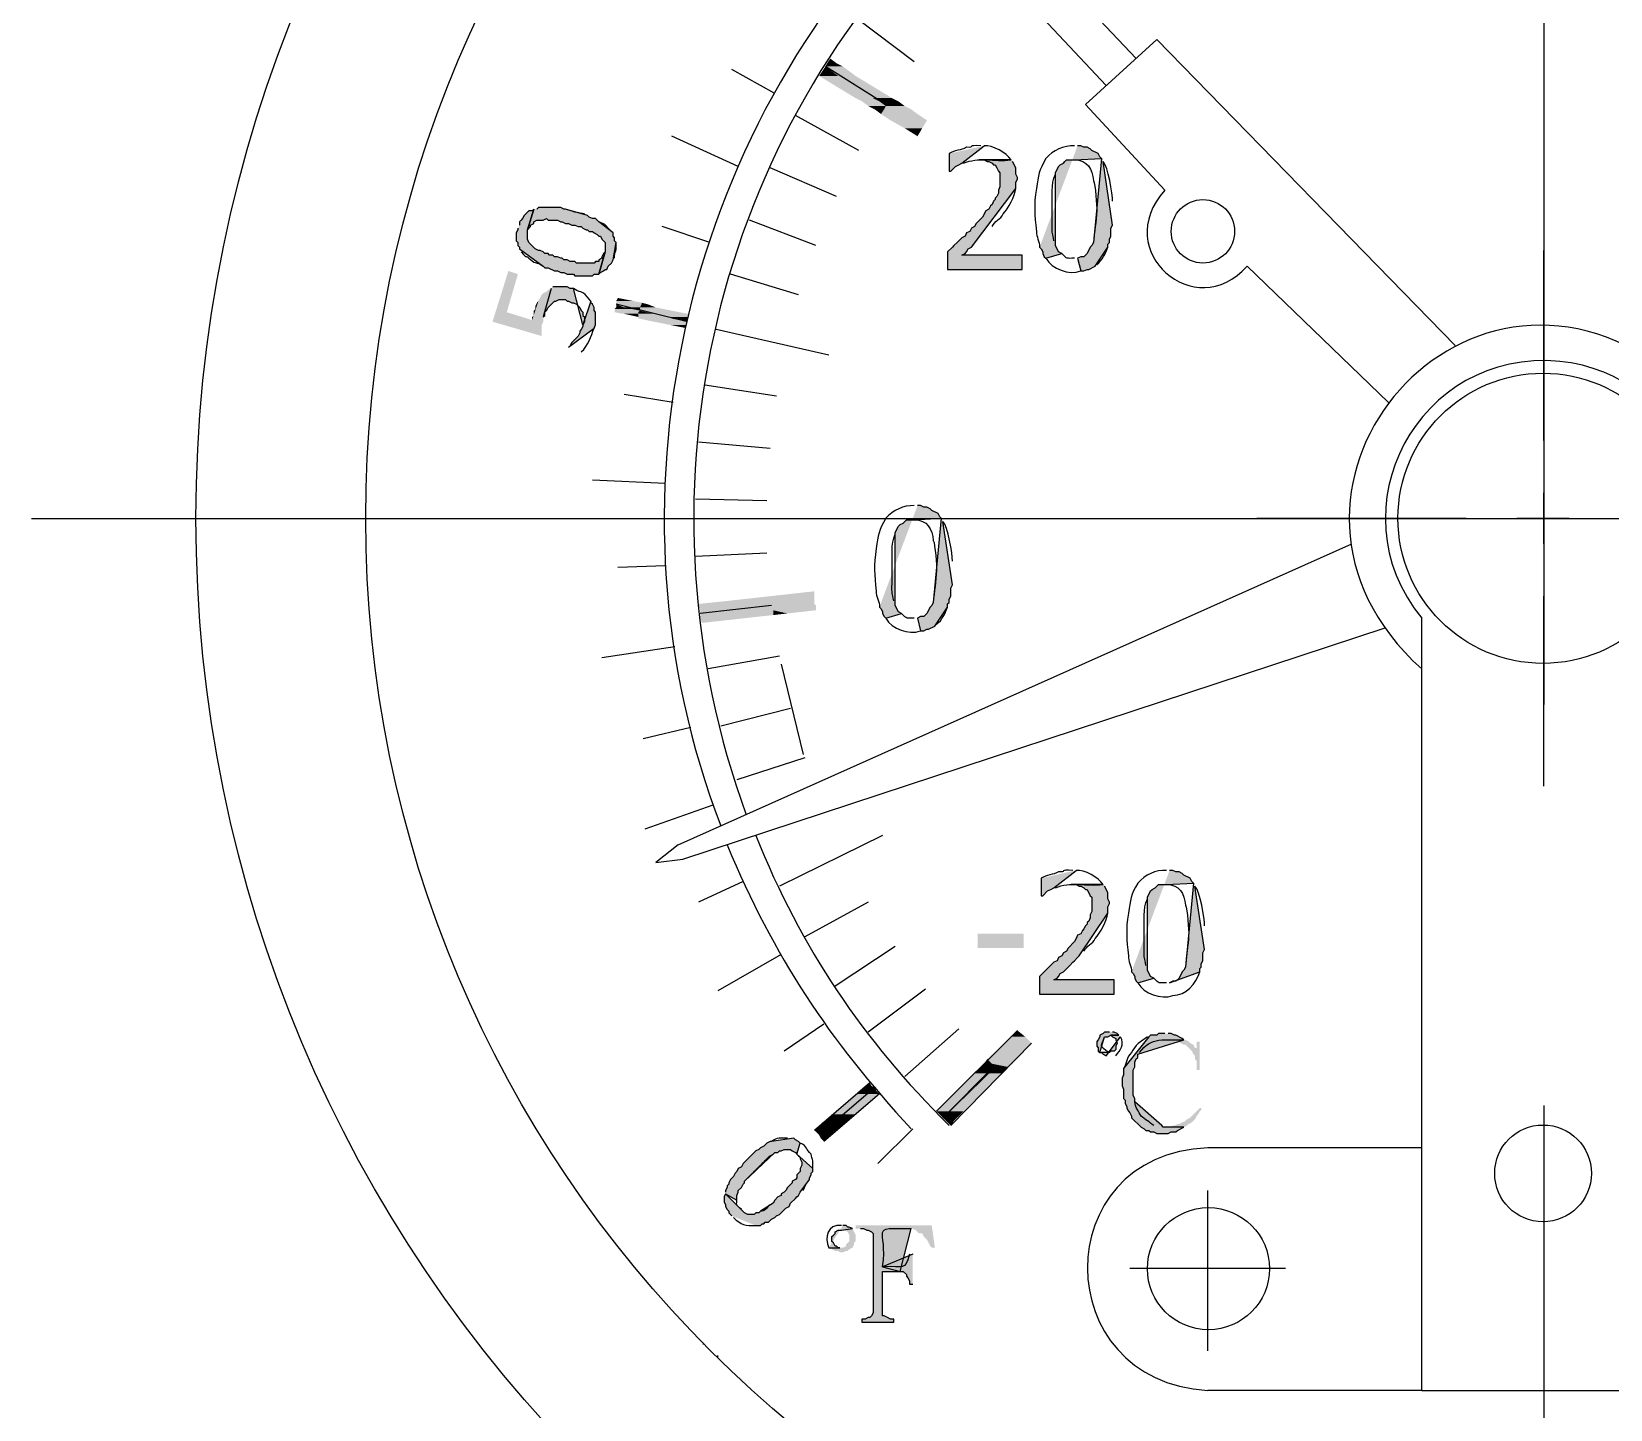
# Model space of a CAD drawing. Header units: millimetres. Extents: x 126854 to 137041, y -144259 to -137812.
# Drawn here: x 129299.4 to 129364.4, y -139044.6 to -138987.9 of the extents above; entities that cross this region are included whole.
import ezdxf

# ---------------------------------------------------------------- set-up
doc = ezdxf.new("R2010")
doc.units = ezdxf.units.MM
doc.header["$LTSCALE"] = 13
doc.linetypes.add('CENTERX2', pattern=[101.6, 63.5, -12.7, 12.7, -12.7])
doc.layers.add('1', color=4, linetype='Continuous')
doc.layers.add('PDF_几何图形', color=7, linetype='Continuous')
doc.layers.add('PDF_实体填充', color=7, linetype='Continuous', true_color=0xffffff)
doc.layers.add('标注、文本', color=3, linetype='Continuous', lineweight=25)

# ---------------------------------------------------------------- blocks, each defined once
blk = doc.blocks.new('A$C1C912F39')
at = {"layer": 'PDF_实体填充', "transparency": 33554559}
for points in [[(31.01, 96.328), (31.01, 95.61), (31.076, 95.61), (31.271, 95.806), (31.402, 95.871), (31.533, 95.937), (32.447, 96.655)], [(34.732, 92.476), (34.797, 92.411), (34.862, 92.281), (34.862, 92.215), (34.927, 92.085), (34.993, 92.019), (35.646, 92.215), (35.515, 92.281), (35.384, 92.542), (35.384, 92.607), (35.384, 95.48), (35.384, 95.545), (35.515, 95.806), (35.58, 95.871), (35.711, 95.937), (35.776, 96.002), (35.841, 96.067), (36.168, 96.067), (37.278, 96.132), (37.212, 96.198), (37.147, 96.328), (36.886, 96.459), (36.821, 96.524), (36.69, 96.589), (36.56, 96.589), (36.429, 96.655), (36.298, 96.655)], [(33.556, 96.067), (32.251, 96.067), (32.447, 96.067), (32.577, 96.002), (32.642, 96.002), (32.773, 95.937), (32.838, 95.871), (32.904, 95.871), (32.969, 95.741), (33.034, 95.61), (33.099, 95.545), (33.099, 94.957), (33.034, 94.827), (33.034, 94.696), (32.969, 94.566), (32.904, 94.5), (32.904, 94.435), (32.838, 94.37), (32.773, 94.239), (32.708, 94.174), (32.642, 94.043), (32.512, 93.978), (32.381, 93.717), (32.12, 93.456), (32.055, 93.325), (31.924, 93.26), (31.859, 93.129), (31.728, 93.064), (31.663, 92.933), (31.533, 92.868), (31.402, 92.738), (31.337, 92.672), (31.206, 92.542), (31.141, 92.476), (30.945, 92.281), (30.945, 91.562), (34.013, 91.562), (34.013, 92.15), (31.533, 92.15), (31.663, 92.215), (31.728, 92.281), (31.794, 92.411), (31.924, 92.476), (33.752, 94.892), (33.752, 95.153), (33.818, 95.284), (33.818, 95.349), (33.752, 95.48), (33.752, 95.741), (33.622, 96.002)], [(37.278, 96.132), (36.951, 92.672), (36.886, 92.542), (36.821, 92.476), (36.69, 92.215), (36.56, 92.085), (36.429, 92.085), (36.298, 92.019), (36.429, 91.497), (36.56, 91.497), (36.69, 91.562), (36.755, 91.562), (37.017, 91.693), (37.539, 92.476), (37.539, 92.607), (37.604, 92.672), (37.604, 92.803), (37.669, 92.933), (37.669, 93.26), (37.735, 93.39), (37.343, 96.002)], [(13.253, 93.26), (13.253, 93.195), (13.188, 93.064), (13.188, 92.738), (13.253, 92.672), (13.253, 92.542), (13.318, 92.476), (13.318, 92.411), (14.297, 91.693), (14.363, 91.628), (14.493, 91.628), (14.754, 91.497), (14.885, 91.497), (15.016, 91.432), (15.146, 91.432), (15.277, 91.367), (15.538, 91.367), (15.603, 91.301), (16.321, 91.301), (16.387, 91.367), (16.582, 91.367), (16.844, 92.281), (16.778, 92.215), (16.713, 92.085), (16.713, 92.019), (16.582, 91.954), (16.582, 91.889), (16.452, 91.889), (16.387, 91.824), (15.668, 91.824), (15.603, 91.889), (15.407, 91.889), (15.277, 91.954), (15.146, 91.954), (15.081, 92.019), (15.016, 92.019), (14.885, 92.085), (14.754, 92.085), (14.689, 92.15), (14.559, 92.15), (14.493, 92.215), (14.363, 92.215), (14.297, 92.281), (14.167, 92.346), (14.102, 92.346), (13.971, 92.411), (13.71, 92.672), (13.645, 92.803), (13.645, 93.195), (13.906, 94.043), (13.84, 93.978), (13.71, 93.978), (13.645, 93.913), (13.579, 93.847), (13.514, 93.782), (13.449, 93.652), (13.383, 93.586), (13.318, 93.521), (13.318, 93.39)], [(13.906, 94.043), (13.645, 93.195), (13.775, 93.325), (13.775, 93.39), (13.906, 93.456), (13.906, 93.521), (14.036, 93.586), (14.297, 93.586), (14.428, 93.652), (14.493, 93.586), (14.885, 93.586), (15.016, 93.521), (15.081, 93.521), (15.211, 93.456), (15.342, 93.456), (15.473, 93.39), (15.603, 93.39), (15.734, 93.325), (15.864, 93.325), (15.93, 93.26), (16.06, 93.195), (16.125, 93.195), (16.191, 93.129), (16.321, 93.129), (16.387, 93.064), (16.517, 92.999), (16.582, 92.933), (16.648, 92.933), (16.713, 92.803), (16.778, 92.738), (16.844, 92.672), (16.844, 92.281), (16.582, 91.367), (16.648, 91.432), (16.778, 91.497), (16.844, 91.562), (16.909, 91.562), (16.974, 91.693), (17.105, 91.824), (17.17, 91.954), (17.3, 92.672), (17.235, 92.738), (17.235, 92.868), (17.17, 92.933), (17.17, 93.064), (16.582, 93.521), (16.517, 93.586), (16.452, 93.652), (16.321, 93.652), (16.191, 93.717), (16.125, 93.782), (15.211, 94.043), (15.146, 94.043), (15.016, 94.109), (14.102, 94.109), (14.036, 94.043)], [(12.861, 91.497), (12.208, 89.408), (14.232, 88.82), (14.232, 89.277), (14.297, 89.408), (14.297, 89.604), (14.624, 90.779), (14.493, 90.714), (14.428, 90.648), (14.297, 90.583), (14.232, 90.518), (14.167, 90.387), (14.102, 90.322), (14.102, 90.257), (13.84, 89.473), (12.796, 89.8), (13.253, 91.367)], [(14.624, 90.779), (14.297, 89.604), (14.363, 89.669), (14.363, 89.8), (14.428, 89.865), (14.493, 89.996), (14.689, 90.191), (14.754, 90.257), (14.82, 90.257), (14.95, 90.322), (15.211, 90.322), (15.277, 90.257), (15.342, 90.257), (15.473, 90.191), (15.538, 90.191), (15.668, 90.126), (15.799, 89.996), (15.864, 89.865), (15.93, 89.8), (15.93, 89.669), (15.995, 89.604), (15.995, 89.408), (15.93, 89.277), (15.538, 90.779), (15.407, 90.779), (15.277, 90.844), (14.689, 90.844)], [(13.906, 89.865), (13.906, 89.669), (13.84, 89.604), (13.84, 89.473), (14.102, 90.257), (14.036, 90.191), (13.971, 90.061), (13.971, 89.93)], [(15.342, 88.363), (16.387, 89.147), (16.452, 89.277), (16.452, 89.8), (16.387, 89.865), (16.387, 89.996), (16.321, 90.126), (16.256, 90.191), (16.256, 90.257), (15.93, 89.277), (15.93, 89.212), (15.864, 89.082), (15.799, 89.016), (15.799, 88.951), (15.734, 88.82), (15.538, 88.625), (15.473, 88.559), (15.407, 88.429)], [(28.138, 77.657), (28.203, 77.591), (28.268, 77.461), (28.268, 77.396), (28.334, 77.265), (28.399, 77.2), (29.052, 77.396), (28.921, 77.461), (28.791, 77.722), (28.791, 77.787), (28.791, 80.66), (28.791, 80.725), (28.921, 80.986), (28.987, 81.052), (29.117, 81.117), (29.248, 81.247), (29.574, 81.247), (30.684, 81.313), (30.619, 81.378), (30.553, 81.509), (30.292, 81.639), (30.227, 81.704), (30.096, 81.77), (29.966, 81.77), (29.835, 81.835), (29.705, 81.835)], [(30.684, 81.313), (30.357, 77.853), (30.292, 77.722), (30.227, 77.657), (30.096, 77.396), (29.966, 77.265), (29.835, 77.265), (29.705, 77.2), (29.835, 76.677), (29.966, 76.677), (30.096, 76.743), (30.162, 76.743), (30.423, 76.873), (30.945, 77.657), (30.945, 77.787), (31.01, 77.853), (31.01, 77.983), (31.076, 78.114), (31.076, 78.44), (31.141, 78.571), (30.749, 81.182)], [(34.797, 66.493), (34.797, 65.775), (34.862, 65.775), (35.058, 65.971), (35.189, 66.036), (35.319, 66.101), (36.233, 66.819)], [(38.518, 62.641), (38.583, 62.576), (38.649, 62.445), (38.649, 62.38), (38.714, 62.249), (38.779, 62.184), (39.432, 62.38), (39.302, 62.445), (39.171, 62.706), (39.171, 62.772), (39.171, 65.644), (39.171, 65.71), (39.302, 65.971), (39.367, 66.036), (39.497, 66.101), (39.563, 66.167), (39.628, 66.232), (39.954, 66.232), (41.064, 66.297), (40.999, 66.362), (40.934, 66.493), (40.673, 66.624), (40.607, 66.689), (40.477, 66.754), (40.346, 66.754), (40.216, 66.819), (40.085, 66.819)], [(37.343, 66.232), (36.037, 66.232), (36.233, 66.232), (36.364, 66.167), (36.429, 66.167), (36.56, 66.101), (36.625, 66.036), (36.69, 66.036), (36.821, 65.775), (36.886, 65.71), (36.886, 65.122), (36.821, 64.991), (36.821, 64.861), (36.755, 64.73), (36.69, 64.665), (36.69, 64.6), (36.625, 64.534), (36.56, 64.404), (36.494, 64.339), (36.429, 64.208), (36.298, 64.143), (36.233, 64.012), (36.168, 63.882), (35.907, 63.62), (35.841, 63.49), (35.711, 63.425), (35.646, 63.294), (35.515, 63.229), (35.45, 63.098), (35.319, 63.033), (34.732, 62.445), (34.732, 61.727), (37.8, 61.727), (37.8, 62.315), (35.319, 62.315), (35.45, 62.38), (35.515, 62.445), (35.58, 62.576), (35.711, 62.641), (35.972, 62.902), (36.103, 63.033), (36.168, 63.098), (36.298, 63.229), (36.364, 63.294), (37.539, 65.057), (37.539, 65.318), (37.604, 65.448), (37.604, 65.514), (37.539, 65.644), (37.539, 65.905), (37.408, 66.167)], [(41.064, 66.297), (40.738, 62.837), (40.673, 62.706), (40.607, 62.641), (40.477, 62.38), (40.346, 62.249), (40.216, 62.249), (40.085, 62.184), (41.325, 62.641), (41.325, 62.772), (41.391, 62.837), (41.391, 62.968), (41.456, 63.098), (41.456, 63.425), (41.521, 63.555), (41.13, 66.167)], [(34.079, 63.62), (34.079, 64.208), (32.185, 64.208), (32.185, 63.62)], [(37.604, 60.16), (37.408, 60.16), (37.343, 60.095), (37.212, 60.03), (37.212, 59.964), (37.147, 59.834), (37.082, 59.769), (37.082, 59.573), (37.147, 59.507), (37.147, 59.377), (37.212, 59.312), (37.408, 59.964), (37.539, 59.964), (37.669, 60.03), (37.996, 60.03), (37.931, 60.095), (37.8, 60.16), (37.735, 60.16)], [(37.996, 60.03), (37.669, 60.03), (37.735, 59.964), (37.865, 59.899), (37.865, 59.834), (37.931, 59.703), (37.865, 59.573), (37.865, 59.442), (37.8, 59.377), (37.669, 59.377), (37.604, 59.312), (37.212, 59.312), (37.278, 59.312), (37.343, 59.246), (37.474, 59.181), (38.061, 59.964)], [(39.889, 60.095), (39.628, 60.095), (39.563, 60.03), (39.302, 60.03), (39.236, 59.964), (38.192, 58.659), (38.192, 58.398), (38.126, 58.267), (38.126, 57.941), (38.192, 57.81), (38.192, 57.418), (38.257, 57.353), (38.257, 57.223), (38.322, 57.092), (38.322, 57.027), (38.388, 56.896), (38.453, 56.831), (38.518, 56.7), (38.518, 56.635), (38.91, 56.243), (39.04, 56.178), (39.106, 56.113), (39.236, 56.113), (39.302, 56.047), (39.432, 56.047), (39.563, 55.982), (40.02, 55.982), (40.15, 56.047), (40.346, 56.047), (40.411, 56.113), (40.673, 56.243), (39.824, 56.243), (39.759, 56.309), (38.649, 57.288), (38.649, 57.418), (38.583, 57.549), (38.583, 58.594), (38.649, 58.724), (38.649, 58.92), (38.714, 59.051), (38.779, 59.116), (38.779, 59.246), (40.673, 59.834), (40.607, 59.899), (40.346, 60.03), (40.281, 60.03), (40.15, 60.095), (40.02, 60.095)], [(40.673, 59.834), (39.954, 59.834), (40.346, 59.834), (40.477, 59.769), (40.542, 59.703), (40.673, 59.638), (40.738, 59.638), (40.934, 59.442), (41.195, 59.507), (41.13, 59.507), (41.064, 59.638), (40.934, 59.703), (40.868, 59.769), (40.738, 59.834)], [(41.325, 59.769), (41.195, 59.769), (41.195, 59.507), (40.934, 59.442), (40.999, 59.377), (41.064, 59.246), (41.13, 59.181), (41.13, 59.051), (41.195, 58.985), (41.195, 58.594), (41.325, 58.594)], [(41.391, 57.027), (41.325, 57.027), (41.13, 56.831), (41.064, 56.766), (40.999, 56.7), (40.934, 56.635), (40.803, 56.57), (40.738, 56.504), (40.477, 56.374), (40.411, 56.374), (40.281, 56.309), (40.216, 56.309), (40.085, 56.243), (39.954, 56.243), (40.673, 56.243), (40.803, 56.309), (40.868, 56.374), (40.999, 56.439), (41.064, 56.504), (41.13, 56.57), (41.195, 56.7), (41.26, 56.766), (41.325, 56.896), (41.391, 56.961)], [(21.805, 53.501), (22.262, 53.24), (22.262, 53.436), (22.327, 53.567), (22.327, 53.632), (22.458, 53.762), (22.523, 53.893), (22.589, 53.958), (22.589, 54.024), (23.829, 55.199), (23.96, 55.199), (24.025, 55.264), (24.09, 55.264), (24.221, 55.329), (24.482, 55.329), (24.547, 55.264), (24.678, 55.199), (24.743, 55.133), (24.874, 55.59), (24.808, 55.656), (24.678, 55.721), (24.612, 55.786), (23.698, 55.656), (23.633, 55.656), (23.503, 55.59), (23.372, 55.46), (23.241, 55.395), (23.176, 55.329), (23.046, 55.264), (22.98, 55.199), (22.523, 54.742), (22.458, 54.611), (22.327, 54.546), (22.262, 54.415), (22.197, 54.35), (22.132, 54.219), (22.001, 54.089), (21.936, 53.958), (21.936, 53.893), (21.87, 53.828), (21.87, 53.762), (21.805, 53.632), (21.805, 53.567)], [(23.046, 52.196), (23.241, 52.196), (23.307, 52.261), (23.372, 52.261), (23.437, 52.326), (23.568, 52.326), (23.698, 52.457), (23.829, 52.522), (23.894, 52.587), (24.025, 52.653), (24.286, 52.914), (24.417, 52.979), (24.482, 53.11), (24.678, 53.305), (24.743, 53.371), (24.808, 53.436), (24.874, 53.567), (25.265, 54.089), (25.265, 54.154), (25.331, 54.285), (25.331, 54.35), (25.396, 54.415), (25.396, 54.546), (24.743, 55.133), (24.808, 55.068), (24.874, 55.003), (24.874, 54.938), (24.939, 54.807), (24.939, 54.676), (24.874, 54.546), (24.874, 54.415), (24.808, 54.35), (24.743, 54.285), (24.743, 54.154), (24.678, 54.089), (24.547, 54.024), (24.547, 53.958), (24.351, 53.762), (24.286, 53.632), (24.221, 53.567), (24.09, 53.501), (24.09, 53.436), (23.96, 53.371), (23.829, 53.24), (23.764, 53.11), (23.241, 52.783), (23.176, 52.718), (23.046, 52.718), (22.98, 52.653), (22.719, 52.653), (22.589, 52.718), (21.805, 53.501), (21.74, 53.371), (21.74, 53.175), (21.805, 53.044), (21.805, 52.979), (21.87, 52.848), (21.936, 52.783), (21.936, 52.718), (22.066, 52.587)], [(26.049, 51.282), (26.506, 51.282), (26.44, 51.282), (26.375, 51.347), (26.31, 51.347), (26.245, 51.477), (26.179, 51.543), (26.179, 51.739), (26.245, 51.804), (26.31, 51.869), (26.31, 51.934), (26.44, 52), (26.571, 52), (27.028, 52.065), (26.897, 52.13), (26.832, 52.13), (26.767, 52.196), (26.636, 52.196)], [(27.028, 52.065), (26.571, 52), (26.702, 52), (26.832, 51.934), (26.897, 51.804), (26.897, 51.543), (26.767, 51.412), (26.767, 51.347), (26.636, 51.282), (26.114, 51.282), (26.179, 51.216), (26.31, 51.151), (26.44, 51.151), (26.506, 51.086), (26.636, 51.086), (26.767, 51.151), (26.832, 51.151), (26.897, 51.216), (27.028, 51.282), (27.093, 51.412), (27.093, 51.477), (27.159, 51.543), (27.159, 51.804), (27.093, 51.934)], [(30.292, 52.196), (27.159, 52.196), (27.159, 52.065), (27.354, 52.065)], [(30.292, 52.196), (27.354, 52.065), (29.509, 52.065), (29.639, 52), (29.705, 51.934), (29.77, 51.869), (29.9, 51.869), (29.966, 51.739), (30.096, 51.608), (30.227, 51.347), (30.292, 51.282), (30.423, 51.282)], [(27.354, 52.065), (27.485, 52.065), (27.616, 52), (27.681, 52), (27.811, 51.934), (27.877, 51.869), (27.877, 48.605), (27.811, 48.474), (27.746, 48.409), (27.681, 48.409), (27.55, 48.344), (27.42, 48.344), (27.42, 48.213), (28.725, 48.213), (28.725, 48.344), (28.595, 48.344), (28.464, 48.409), (28.334, 48.474), (28.268, 48.474), (28.268, 50.302), (28.987, 50.302), (29.444, 52.065)], [(29.509, 51.02), (28.268, 50.498), (28.987, 50.302), (29.117, 50.302), (29.248, 50.172), (29.248, 50.106), (29.313, 50.041), (29.378, 49.911), (29.378, 49.78), (29.509, 49.78)]]:
    blk.add_hatch(color=7, dxfattribs=at).paths.add_polyline_path(points, flags=16)
at = {"layer": 'PDF_几何图形'}
for p, q in [((24.09, 75.306), (25.004, 71.585)), ((41.652, 47.038), (41.652, 53.632))]:
    blk.add_line(p, q, dxfattribs=at)
for points in [[(38.714, 100.245), (30.488, 108.928)], [(37.474, 99.135), (29.248, 107.884)], [(29.574, 100.115), (27.224, 101.877)], [(36.625, 98.352), (39.563, 101.029)], [(39.563, 101.029), (51.836, 88.429)], [(23.829, 98.809), (22.066, 99.788)], [(28.399, 98.352), (25.918, 99.919)], [(36.625, 98.352), (39.889, 94.827)], [(27.289, 96.459), (24.678, 97.895)], [(22.327, 95.806), (19.585, 97.046)], [(31.01, 96.328), (31.01, 95.61), (31.076, 95.61), (31.271, 95.806), (31.402, 95.871), (31.533, 95.937), (32.447, 96.655)], [(34.732, 92.476), (34.797, 92.411), (34.862, 92.281), (34.862, 92.215), (34.927, 92.085), (34.993, 92.019), (35.646, 92.215), (35.515, 92.281), (35.384, 92.542), (35.384, 92.607), (35.384, 95.48), (35.384, 95.545), (35.515, 95.806), (35.58, 95.871), (35.711, 95.937), (35.776, 96.002), (35.841, 96.067), (36.168, 96.067), (37.278, 96.132), (37.212, 96.198), (37.147, 96.328), (36.886, 96.459), (36.821, 96.524), (36.69, 96.589), (36.56, 96.589), (36.429, 96.655), (36.298, 96.655)], [(26.375, 94.566), (23.633, 95.741)], [(33.556, 96.067), (32.251, 96.067), (32.447, 96.067), (32.577, 96.002), (32.642, 96.002), (32.773, 95.937), (32.838, 95.871), (32.904, 95.871), (32.969, 95.741), (33.034, 95.61), (33.099, 95.545), (33.099, 94.957), (33.034, 94.827), (33.034, 94.696), (32.969, 94.566), (32.904, 94.5), (32.904, 94.435), (32.838, 94.37), (32.773, 94.239), (32.708, 94.174), (32.642, 94.043), (32.512, 93.978), (32.381, 93.717), (32.12, 93.456), (32.055, 93.325), (31.924, 93.26), (31.859, 93.129), (31.728, 93.064), (31.663, 92.933), (31.533, 92.868), (31.402, 92.738), (31.337, 92.672), (31.206, 92.542), (31.141, 92.476), (30.945, 92.281), (30.945, 91.562), (34.013, 91.562), (34.013, 92.15), (31.533, 92.15), (31.663, 92.215), (31.728, 92.281), (31.794, 92.411), (31.924, 92.476), (33.752, 94.892), (33.752, 95.153), (33.818, 95.284), (33.818, 95.349), (33.752, 95.48), (33.752, 95.741), (33.622, 96.002)], [(37.278, 96.132), (36.951, 92.672), (36.886, 92.542), (36.821, 92.476), (36.69, 92.215), (36.56, 92.085), (36.429, 92.085), (36.298, 92.019), (36.429, 91.497), (36.56, 91.497), (36.69, 91.562), (36.755, 91.562), (37.017, 91.693), (37.539, 92.476), (37.539, 92.607), (37.604, 92.672), (37.604, 92.803), (37.669, 92.933), (37.669, 93.26), (37.735, 93.39), (37.343, 96.002)], [(13.253, 93.26), (13.253, 93.195), (13.188, 93.064), (13.188, 92.738), (13.253, 92.672), (13.253, 92.542), (13.318, 92.476), (13.318, 92.411), (14.297, 91.693), (14.363, 91.628), (14.493, 91.628), (14.754, 91.497), (14.885, 91.497), (15.016, 91.432), (15.146, 91.432), (15.277, 91.367), (15.538, 91.367), (15.603, 91.301), (16.321, 91.301), (16.387, 91.367), (16.582, 91.367), (16.844, 92.281), (16.778, 92.215), (16.713, 92.085), (16.713, 92.019), (16.582, 91.954), (16.582, 91.889), (16.452, 91.889), (16.387, 91.824), (15.668, 91.824), (15.603, 91.889), (15.407, 91.889), (15.277, 91.954), (15.146, 91.954), (15.081, 92.019), (15.016, 92.019), (14.885, 92.085), (14.754, 92.085), (14.689, 92.15), (14.559, 92.15), (14.493, 92.215), (14.363, 92.215), (14.297, 92.281), (14.167, 92.346), (14.102, 92.346), (13.971, 92.411), (13.71, 92.672), (13.645, 92.803), (13.645, 93.195), (13.906, 94.043), (13.84, 93.978), (13.71, 93.978), (13.645, 93.913), (13.579, 93.847), (13.514, 93.782), (13.449, 93.652), (13.383, 93.586), (13.318, 93.521), (13.318, 93.39)], [(13.906, 94.043), (13.645, 93.195), (13.775, 93.325), (13.775, 93.39), (13.906, 93.456), (13.906, 93.521), (14.036, 93.586), (14.297, 93.586), (14.428, 93.652), (14.493, 93.586), (14.885, 93.586), (15.016, 93.521), (15.081, 93.521), (15.211, 93.456), (15.342, 93.456), (15.473, 93.39), (15.603, 93.39), (15.734, 93.325), (15.864, 93.325), (15.93, 93.26), (16.06, 93.195), (16.125, 93.195), (16.191, 93.129), (16.321, 93.129), (16.387, 93.064), (16.517, 92.999), (16.582, 92.933), (16.648, 92.933), (16.713, 92.803), (16.778, 92.738), (16.844, 92.672), (16.844, 92.281), (16.582, 91.367), (16.648, 91.432), (16.778, 91.497), (16.844, 91.562), (16.909, 91.562), (16.974, 91.693), (17.105, 91.824), (17.17, 91.954), (17.3, 92.672), (17.235, 92.738), (17.235, 92.868), (17.17, 92.933), (17.17, 93.064), (16.582, 93.521), (16.517, 93.586), (16.452, 93.652), (16.321, 93.652), (16.191, 93.717), (16.125, 93.782), (15.211, 94.043), (15.146, 94.043), (15.016, 94.109), (14.102, 94.109), (14.036, 94.043)], [(21.152, 92.672), (19.194, 93.325)], [(25.526, 92.542), (22.784, 93.586)], [(55.492, 84.512), (55.492, 92.346)], [(43.284, 91.693), (49.094, 86.078)], [(24.808, 90.518), (22.001, 91.367)], [(14.624, 90.779), (14.297, 89.604), (14.363, 89.669), (14.363, 89.8), (14.428, 89.865), (14.493, 89.996), (14.689, 90.191), (14.754, 90.257), (14.82, 90.257), (14.95, 90.322), (15.211, 90.322), (15.277, 90.257), (15.342, 90.257), (15.473, 90.191), (15.538, 90.191), (15.668, 90.126), (15.799, 89.996), (15.864, 89.865), (15.93, 89.8), (15.93, 89.669), (15.995, 89.604), (15.995, 89.408), (15.93, 89.277), (15.538, 90.779), (15.407, 90.779), (15.277, 90.844), (14.689, 90.844)], [(15.342, 88.363), (16.387, 89.147), (16.452, 89.277), (16.452, 89.8), (16.387, 89.865), (16.387, 89.996), (16.321, 90.126), (16.256, 90.191), (16.256, 90.257), (15.93, 89.277), (15.93, 89.212), (15.864, 89.082), (15.799, 89.016), (15.799, 88.951), (15.734, 88.82), (15.538, 88.625), (15.473, 88.559), (15.407, 88.429)], [(20.238, 89.408), (17.3, 90.126)], [(26.049, 88.037), (21.413, 89.082)], [(23.894, 86.34), (20.956, 86.797)], [(19.651, 86.078), (17.627, 86.405)], [(23.633, 84.185), (20.695, 84.446)], [(19.324, 82.749), (16.321, 82.88)], [(23.503, 82.031), (20.565, 82.096)], [(55.492, 80.268), (55.492, 82.357)], [(28.138, 77.657), (28.203, 77.591), (28.268, 77.461), (28.268, 77.396), (28.334, 77.265), (28.399, 77.2), (29.052, 77.396), (28.921, 77.461), (28.791, 77.722), (28.791, 77.787), (28.791, 80.66), (28.791, 80.725), (28.921, 80.986), (28.987, 81.052), (29.117, 81.117), (29.248, 81.247), (29.574, 81.247), (30.684, 81.313), (30.619, 81.378), (30.553, 81.509), (30.292, 81.639), (30.227, 81.704), (30.096, 81.77), (29.966, 81.77), (29.835, 81.835), (29.705, 81.835)], [(30.684, 81.313), (30.357, 77.853), (30.292, 77.722), (30.227, 77.657), (30.096, 77.396), (29.966, 77.265), (29.835, 77.265), (29.705, 77.2), (29.835, 76.677), (29.966, 76.677), (30.096, 76.743), (30.162, 76.743), (30.423, 76.873), (30.945, 77.657), (30.945, 77.787), (31.01, 77.853), (31.01, 77.983), (31.076, 78.114), (31.076, 78.44), (31.141, 78.571), (30.749, 81.182)], [(43.676, 81.313), (52.293, 81.313)], [(54.382, 81.313), (56.537, 81.313)], [(19.847, 67.864), (47.593, 80.268)], [(19.324, 79.354), (17.366, 79.289)], [(23.503, 79.876), (20.565, 79.746)], [(55.492, 70.28), (55.492, 78.114)], [(23.698, 77.722), (20.761, 77.396)], [(20.042, 67.276), (48.964, 76.808)], [(50.465, 45.406), (50.465, 77.2)], [(19.716, 76.025), (16.713, 75.568)], [(24.025, 75.633), (21.087, 75.111)], [(24.482, 73.478), (21.609, 72.76)], [(20.369, 72.695), (18.41, 72.238)], [(25.069, 71.455), (22.262, 70.541)], [(21.283, 69.496), (18.476, 68.517)], [(28.268, 68.256), (24.025, 66.167)], [(19.847, 67.864), (18.933, 67.146), (20.042, 67.276)], [(22.523, 66.362), (20.695, 65.514)], [(34.797, 66.493), (34.797, 65.775), (34.862, 65.775), (35.058, 65.971), (35.189, 66.036), (35.319, 66.101), (36.233, 66.819)], [(38.518, 62.641), (38.583, 62.576), (38.649, 62.445), (38.649, 62.38), (38.714, 62.249), (38.779, 62.184), (39.432, 62.38), (39.302, 62.445), (39.171, 62.706), (39.171, 62.772), (39.171, 65.644), (39.171, 65.71), (39.302, 65.971), (39.367, 66.036), (39.497, 66.101), (39.563, 66.167), (39.628, 66.232), (39.954, 66.232), (41.064, 66.297), (40.999, 66.362), (40.934, 66.493), (40.673, 66.624), (40.607, 66.689), (40.477, 66.754), (40.346, 66.754), (40.216, 66.819), (40.085, 66.819)], [(37.343, 66.232), (36.037, 66.232), (36.233, 66.232), (36.364, 66.167), (36.429, 66.167), (36.56, 66.101), (36.625, 66.036), (36.69, 66.036), (36.821, 65.775), (36.886, 65.71), (36.886, 65.122), (36.821, 64.991), (36.821, 64.861), (36.755, 64.73), (36.69, 64.665), (36.69, 64.6), (36.625, 64.534), (36.56, 64.404), (36.494, 64.339), (36.429, 64.208), (36.298, 64.143), (36.233, 64.012), (36.168, 63.882), (35.907, 63.62), (35.841, 63.49), (35.711, 63.425), (35.646, 63.294), (35.515, 63.229), (35.45, 63.098), (35.319, 63.033), (34.732, 62.445), (34.732, 61.727), (37.8, 61.727), (37.8, 62.315), (35.319, 62.315), (35.45, 62.38), (35.515, 62.445), (35.58, 62.576), (35.711, 62.641), (35.972, 62.902), (36.103, 63.033), (36.168, 63.098), (36.298, 63.229), (36.364, 63.294), (37.539, 65.057), (37.539, 65.318), (37.604, 65.448), (37.604, 65.514), (37.539, 65.644), (37.539, 65.905), (37.408, 66.167)], [(41.064, 66.297), (40.738, 62.837), (40.673, 62.706), (40.607, 62.641), (40.477, 62.38), (40.346, 62.249), (40.216, 62.249), (40.085, 62.184), (41.325, 62.641), (41.325, 62.772), (41.391, 62.837), (41.391, 62.968), (41.456, 63.098), (41.456, 63.425), (41.521, 63.555), (41.13, 66.167)], [(27.681, 65.514), (25.069, 64.077)], [(24.09, 63.359), (21.479, 61.858)], [(28.791, 63.686), (26.31, 62.054)], [(30.031, 61.923), (27.681, 60.16)], [(25.853, 60.487), (24.221, 59.377)], [(31.402, 60.291), (29.182, 58.332)], [(33.818, 60.226), (30.488, 56.896)], [(37.604, 60.16), (37.408, 60.16), (37.343, 60.095), (37.212, 60.03), (37.212, 59.964), (37.147, 59.834), (37.082, 59.769), (37.082, 59.573), (37.147, 59.507), (37.147, 59.377), (37.212, 59.312), (37.408, 59.964), (37.539, 59.964), (37.669, 60.03), (37.996, 60.03), (37.931, 60.095), (37.8, 60.16), (37.735, 60.16)], [(37.996, 60.03), (37.669, 60.03), (37.735, 59.964), (37.865, 59.899), (37.865, 59.834), (37.931, 59.703), (37.865, 59.573), (37.865, 59.442), (37.8, 59.377), (37.669, 59.377), (37.604, 59.312), (37.212, 59.312), (37.278, 59.312), (37.343, 59.246), (37.474, 59.181), (38.061, 59.964)], [(39.889, 60.095), (39.628, 60.095), (39.563, 60.03), (39.302, 60.03), (39.236, 59.964), (38.192, 58.659), (38.192, 58.398), (38.126, 58.267), (38.126, 57.941), (38.192, 57.81), (38.192, 57.418), (38.257, 57.353), (38.257, 57.223), (38.322, 57.092), (38.322, 57.027), (38.388, 56.896), (38.453, 56.831), (38.518, 56.7), (38.518, 56.635), (38.91, 56.243), (39.04, 56.178), (39.106, 56.113), (39.236, 56.113), (39.302, 56.047), (39.432, 56.047), (39.563, 55.982), (40.02, 55.982), (40.15, 56.047), (40.346, 56.047), (40.411, 56.113), (40.673, 56.243), (39.824, 56.243), (39.759, 56.309), (38.649, 57.288), (38.649, 57.418), (38.583, 57.549), (38.583, 58.594), (38.649, 58.724), (38.649, 58.92), (38.714, 59.051), (38.779, 59.116), (38.779, 59.246), (40.673, 59.834), (40.607, 59.899), (40.346, 60.03), (40.281, 60.03), (40.15, 60.095), (40.02, 60.095)], [(34.405, 59.703), (31.076, 56.309)], [(32.838, 58.724), (30.749, 56.635)], [(32.904, 58.724), (30.749, 56.635)], [(27.746, 58.071), (25.461, 56.113)], [(27.942, 57.875), (25.657, 55.917)], [(28.138, 57.614), (25.853, 55.656)], [(29.509, 56.178), (28.073, 54.742)], [(21.805, 53.501), (22.262, 53.24), (22.262, 53.436), (22.327, 53.567), (22.327, 53.632), (22.458, 53.762), (22.523, 53.893), (22.589, 53.958), (22.589, 54.024), (23.829, 55.199), (23.96, 55.199), (24.025, 55.264), (24.09, 55.264), (24.221, 55.329), (24.482, 55.329), (24.547, 55.264), (24.678, 55.199), (24.743, 55.133), (24.874, 55.59), (24.808, 55.656), (24.678, 55.721), (24.612, 55.786), (23.698, 55.656), (23.633, 55.656), (23.503, 55.59), (23.372, 55.46), (23.241, 55.395), (23.176, 55.329), (23.046, 55.264), (22.98, 55.199), (22.523, 54.742), (22.458, 54.611), (22.327, 54.546), (22.262, 54.415), (22.197, 54.35), (22.132, 54.219), (22.001, 54.089), (21.936, 53.958), (21.936, 53.893), (21.87, 53.828), (21.87, 53.762), (21.805, 53.632), (21.805, 53.567)], [(50.465, 55.395), (41.652, 55.395)], [(50.465, 45.406), (69.267, 45.406), (70.377, 45.537), (71.422, 45.928), (72.336, 46.516), (73.119, 47.299), (73.772, 48.278), (69.267, 55.395)], [(23.046, 52.196), (23.241, 52.196), (23.307, 52.261), (23.372, 52.261), (23.437, 52.326), (23.568, 52.326), (23.698, 52.457), (23.829, 52.522), (23.894, 52.587), (24.025, 52.653), (24.286, 52.914), (24.417, 52.979), (24.482, 53.11), (24.678, 53.305), (24.743, 53.371), (24.808, 53.436), (24.874, 53.567), (25.265, 54.089), (25.265, 54.154), (25.331, 54.285), (25.331, 54.35), (25.396, 54.415), (25.396, 54.546), (24.743, 55.133), (24.808, 55.068), (24.874, 55.003), (24.874, 54.938), (24.939, 54.807), (24.939, 54.676), (24.874, 54.546), (24.874, 54.415), (24.808, 54.35), (24.743, 54.285), (24.743, 54.154), (24.678, 54.089), (24.547, 54.024), (24.547, 53.958), (24.351, 53.762), (24.286, 53.632), (24.221, 53.567), (24.09, 53.501), (24.09, 53.436), (23.96, 53.371), (23.829, 53.24), (23.764, 53.11), (23.241, 52.783), (23.176, 52.718), (23.046, 52.718), (22.98, 52.653), (22.719, 52.653), (22.589, 52.718), (21.805, 53.501), (21.74, 53.371), (21.74, 53.175), (21.805, 53.044), (21.805, 52.979), (21.87, 52.848), (21.936, 52.783), (21.936, 52.718), (22.066, 52.587)], [(26.049, 51.282), (26.506, 51.282), (26.44, 51.282), (26.375, 51.347), (26.31, 51.347), (26.245, 51.477), (26.179, 51.543), (26.179, 51.739), (26.245, 51.804), (26.31, 51.869), (26.31, 51.934), (26.44, 52), (26.571, 52), (27.028, 52.065), (26.897, 52.13), (26.832, 52.13), (26.767, 52.196), (26.636, 52.196)], [(27.354, 52.065), (27.485, 52.065), (27.616, 52), (27.681, 52), (27.811, 51.934), (27.877, 51.869), (27.877, 48.605), (27.811, 48.474), (27.746, 48.409), (27.681, 48.409), (27.55, 48.344), (27.42, 48.344), (27.42, 48.213), (28.725, 48.213), (28.725, 48.344), (28.595, 48.344), (28.464, 48.409), (28.334, 48.474), (28.268, 48.474), (28.268, 50.302), (28.987, 50.302), (29.444, 52.065)], [(29.509, 51.02), (28.268, 50.498), (28.987, 50.302), (29.117, 50.302), (29.248, 50.172), (29.248, 50.106), (29.313, 50.041), (29.378, 49.911), (29.378, 49.78), (29.509, 49.78)], [(38.453, 50.433), (44.851, 50.433)], [(20.891, 47.299), (20.891, 47.364)], [(21.479, 46.777), (21.479, 46.842)], [(50.465, 45.406), (41.652, 45.406)]]:
    blk.add_lwpolyline(points, dxfattribs=at)
for centre, radius in [((55.46, 81.313), 55.46), ((55.46, 81.313), 48.474), ((55.46, 81.313), 48.474), ((41.456, 93.129), 1.306), ((55.46, 81.313), 5.974), ((55.46, 54.342), 1.991), ((41.684, 50.417), 2.513)]:
    blk.add_circle(centre, radius, dxfattribs=at)
for points in [[(30.031, 107.035), (19.948, 97.118), (16.523, 81.87), (21.609, 68.647)], [(30.88, 106.186), (21.053, 96.516), (17.938, 82.007), (22.654, 69.104)], [(31.728, 96.589), (31.499, 96.458), (31.233, 96.485), (31.01, 96.328)], [(32.316, 96.655), (31.743, 96.687), (32.064, 96.571), (31.728, 96.589)], [(33.556, 96.067), (33.377, 96.366), (32.802, 96.681), (32.447, 96.655)], [(36.168, 96.655), (35.723, 96.676), (35.291, 96.464), (34.993, 96.132)], [(31.598, 95.937), (32.2, 96.197), (32.871, 95.992), (33.556, 96.067)], [(34.993, 96.132), (34.694, 95.626), (34.688, 95.459), (34.601, 94.892)], [(36.168, 96.067), (36.704, 96.086), (36.909, 95.68), (36.951, 95.218)], [(37.735, 94.37), (37.746, 94.658), (37.553, 95.815), (37.343, 96.002)], [(35.254, 94.109), (35.269, 94.569), (35.187, 95.056), (35.384, 95.48)], [(36.951, 95.218), (37.026, 95.077), (37.098, 94.15), (37.082, 93.978)], [(33.23, 93.847), (33.434, 94.07), (33.732, 94.588), (33.752, 94.892)], [(34.601, 94.892), (34.482, 94.177), (34.53, 93.831), (34.601, 93.129)], [(39.889, 94.827), (37.632, 92.303), (41.139, 89.299), (43.284, 91.693)], [(15.995, 93.847), (15.785, 93.87), (15.409, 93.967), (15.211, 94.043)], [(32.773, 93.325), (32.866, 93.55), (33.138, 93.622), (33.23, 93.847)], [(35.254, 93.456), (35.254, 93.673), (35.254, 93.891), (35.254, 94.109)], [(37.082, 93.978), (37.069, 93.537), (36.976, 93.11), (36.951, 92.672)], [(60.454, 87.449), (52.039, 93.731), (42.515, 82.296), (50.465, 75.111)], [(17.039, 93.195), (16.756, 93.461), (16.917, 93.388), (16.582, 93.521)], [(34.601, 93.129), (34.589, 92.902), (34.742, 92.704), (34.732, 92.476)], [(35.319, 92.738), (35.276, 93.091), (35.23, 92.955), (35.254, 93.456)], [(17.235, 92.019), (17.209, 92.412), (17.332, 92.115), (17.3, 92.672)], [(37.082, 91.758), (37.321, 91.965), (37.437, 92.194), (37.539, 92.476)], [(13.383, 92.281), (13.686, 91.939), (13.554, 92.19), (13.71, 92.019)], [(13.71, 92.019), (14.096, 91.695), (13.929, 91.945), (14.297, 91.693)], [(16.191, 91.824), (16.017, 91.824), (15.842, 91.824), (15.668, 91.824)], [(34.993, 92.019), (35.25, 91.578), (35.932, 91.318), (36.429, 91.497)], [(36.168, 92.019), (35.827, 92.027), (35.891, 91.963), (35.646, 92.215)], [(15.146, 90.844), (14.994, 90.844), (14.841, 90.844), (14.689, 90.844)], [(16.256, 90.257), (15.815, 90.804), (15.972, 90.498), (15.538, 90.779)], [(15.864, 88.168), (16.154, 88.428), (16.256, 88.802), (16.387, 89.147)], [(56.145, 87.776), (50.326, 88.309), (46.794, 81.708), (50.465, 77.2)], [(60.454, 77.134), (63.8, 81.086), (61.332, 87.25), (56.145, 87.776)], [(28.399, 81.313), (28.1, 80.807), (28.095, 80.639), (28.007, 80.072)], [(29.574, 81.835), (29.129, 81.857), (28.697, 81.645), (28.399, 81.313)], [(29.574, 81.247), (30.11, 81.266), (30.315, 80.86), (30.357, 80.399)], [(28.66, 79.289), (28.675, 79.749), (28.594, 80.237), (28.791, 80.66)], [(31.141, 79.55), (31.152, 79.838), (30.959, 80.995), (30.749, 81.182)], [(28.007, 80.072), (27.89, 79.357), (27.937, 79.011), (28.007, 78.31)], [(30.357, 80.399), (30.433, 80.257), (30.504, 79.33), (30.488, 79.158)], [(28.66, 78.636), (28.66, 78.854), (28.66, 79.071), (28.66, 79.289)], [(30.488, 79.158), (30.475, 78.718), (30.383, 78.29), (30.357, 77.853)], [(28.007, 78.31), (27.995, 78.082), (28.149, 77.884), (28.138, 77.657)], [(28.725, 77.918), (28.682, 78.271), (28.636, 78.135), (28.66, 78.636)], [(29.574, 77.2), (29.234, 77.207), (29.298, 77.143), (29.052, 77.396)], [(30.488, 76.939), (30.727, 77.145), (30.843, 77.374), (30.945, 77.657)], [(28.399, 77.2), (28.656, 76.758), (29.338, 76.498), (29.835, 76.677)], [(23.046, 68.256), (24.932, 63.567), (27.431, 59.871), (31.01, 56.309)], [(21.87, 67.864), (23.804, 63.231), (26.04, 59.86), (29.444, 56.178)], [(35.515, 66.754), (35.285, 66.622), (35.02, 66.65), (34.797, 66.493)], [(35.384, 66.101), (35.986, 66.361), (36.656, 66.157), (37.343, 66.232)], [(36.103, 66.819), (35.529, 66.852), (35.85, 66.736), (35.515, 66.754)], [(37.343, 66.232), (37.163, 66.531), (36.589, 66.846), (36.233, 66.819)], [(39.954, 66.819), (39.509, 66.841), (39.077, 66.629), (38.779, 66.297)], [(38.779, 66.297), (38.48, 65.791), (38.475, 65.624), (38.388, 65.057)], [(39.954, 66.232), (40.491, 66.25), (40.695, 65.844), (40.738, 65.383)], [(41.521, 64.534), (41.532, 64.823), (41.34, 65.979), (41.13, 66.167)], [(37.017, 64.012), (37.22, 64.235), (37.518, 64.753), (37.539, 65.057)], [(38.388, 65.057), (38.27, 64.342), (38.317, 63.996), (38.388, 63.294)], [(39.04, 64.273), (39.056, 64.734), (38.974, 65.221), (39.171, 65.644)], [(40.738, 65.383), (40.813, 65.242), (40.884, 64.315), (40.868, 64.143)], [(36.56, 63.49), (36.652, 63.715), (36.924, 63.787), (37.017, 64.012)], [(39.04, 63.62), (39.04, 63.838), (39.04, 64.056), (39.04, 64.273)], [(40.868, 64.143), (40.855, 63.702), (40.763, 63.274), (40.738, 62.837)], [(38.388, 63.294), (38.376, 63.067), (38.529, 62.869), (38.518, 62.641)], [(39.106, 62.902), (39.062, 63.256), (39.016, 63.12), (39.04, 63.62)], [(40.216, 61.662), (40.762, 61.677), (41.178, 62.147), (41.325, 62.641)], [(38.779, 62.184), (39.036, 61.742), (39.718, 61.482), (40.216, 61.662)], [(39.954, 62.184), (39.613, 62.192), (39.678, 62.128), (39.432, 62.38)], [(37.604, 59.312), (37.144, 59.584), (37.277, 59.608), (37.408, 59.964)], [(37.865, 59.181), (38.06, 59.434), (38.248, 59.637), (38.061, 59.964)], [(39.171, 59.964), (38.907, 59.796), (38.65, 59.603), (38.518, 59.312)], [(38.845, 59.312), (39.318, 59.969), (39.899, 59.837), (40.673, 59.834)], [(38.518, 59.312), (38.296, 59.131), (38.332, 58.857), (38.192, 58.659)], [(38.91, 56.7), (38.8, 56.888), (38.668, 57.067), (38.649, 57.288)], [(39.432, 56.309), (39.263, 56.446), (39.078, 56.563), (38.91, 56.7)], [(24.351, 55.786), (24.084, 55.776), (23.924, 55.837), (23.698, 55.656)], [(25.331, 55.133), (25.101, 55.315), (25.191, 55.459), (24.874, 55.59)], [(41.652, 55.395), (35.021, 55.105), (35.081, 45.787), (41.652, 45.406)], [(23.046, 54.481), (23.176, 54.611), (23.307, 54.742), (23.437, 54.872)], [(23.437, 54.872), (23.66, 55.132), (23.669, 55.04), (23.829, 55.199)], [(25.396, 54.546), (25.424, 55.003), (25.352, 54.864), (25.331, 55.133)], [(22.654, 54.089), (22.784, 54.219), (22.915, 54.35), (23.046, 54.481)], [(25.004, 53.632), (25.075, 53.796), (25.129, 53.958), (25.265, 54.089)], [(22.458, 52.848), (22.22, 53.113), (22.263, 52.926), (22.262, 53.24)], [(23.633, 53.044), (23.519, 52.947), (23.408, 52.755), (23.241, 52.783)], [(22.132, 52.522), (22.43, 52.225), (22.635, 52.168), (23.046, 52.196)], [(26.571, 52.196), (26.007, 52.266), (25.86, 51.703), (26.049, 51.282)], [(28.268, 50.498), (28.506, 52.104), (27.642, 52.117), (29.444, 52.065)], [(29.378, 51.02), (29.155, 50.273), (29.205, 50.555), (28.268, 50.498)]]:
    blk.add_open_spline(points, degree=3, dxfattribs=at)
at = {"layer": 'PDF_实体填充', "transparency": 33554559}
for points in [[(26.114, 100.245), (25.983, 100.049), (26.375, 100.049)], [(25.788, 99.723), (25.657, 99.527), (26.44, 99.527)], [(25.657, 99.527), (27.159, 98.613), (27.877, 98.613)], [(25.657, 99.527), (26.44, 99.527), (27.877, 98.613)], [(25.918, 99.919), (25.788, 99.723), (26.179, 99.723)], [(25.788, 99.723), (26.179, 99.723), (26.44, 99.527)], [(25.983, 100.049), (25.918, 99.919), (26.636, 99.919)], [(25.918, 99.919), (26.179, 99.723), (26.897, 99.723)], [(25.918, 99.919), (26.636, 99.919), (26.897, 99.723)], [(25.983, 100.049), (26.375, 100.049), (26.636, 99.919)], [(26.179, 99.723), (26.44, 99.527), (27.159, 99.527)], [(26.179, 99.723), (26.897, 99.723), (27.159, 99.527)], [(26.44, 99.527), (27.877, 98.613), (28.66, 98.613)], [(26.44, 99.527), (27.159, 99.527), (28.66, 98.613)], [(27.159, 98.613), (27.42, 98.483), (28.138, 98.483)], [(27.159, 98.613), (27.877, 98.613), (28.138, 98.483)], [(27.42, 98.483), (27.681, 98.287), (28.399, 98.287)], [(27.42, 98.483), (28.138, 98.483), (28.399, 98.287)], [(27.681, 98.287), (27.942, 98.156), (28.334, 98.156)], [(27.681, 98.287), (28.399, 98.287), (28.334, 98.156)], [(27.877, 98.613), (28.138, 98.483), (28.53, 98.483)], [(27.877, 98.613), (28.66, 98.613), (28.53, 98.483)], [(27.942, 98.156), (28.334, 98.156), (28.203, 97.96)], [(28.138, 98.483), (28.53, 98.483), (28.399, 98.287)], [(28.334, 98.156), (28.203, 97.96), (29.705, 97.96)], [(28.399, 98.287), (28.334, 98.156), (29.444, 98.156)], [(28.334, 98.156), (29.444, 98.156), (29.705, 97.96)], [(28.53, 98.483), (28.399, 98.287), (29.182, 98.287)], [(28.399, 98.287), (29.182, 98.287), (29.444, 98.156)], [(28.66, 98.613), (28.53, 98.483), (28.921, 98.483)], [(28.53, 98.483), (28.921, 98.483), (29.182, 98.287)], [(28.203, 97.96), (28.595, 97.699), (30.096, 97.699)], [(28.203, 97.96), (29.705, 97.96), (30.096, 97.699)], [(28.595, 97.699), (29.182, 97.373), (29.9, 97.373)], [(28.595, 97.699), (30.096, 97.699), (29.9, 97.373)], [(29.182, 97.373), (29.9, 97.373), (29.705, 97.046)], [(17.366, 90.387), (17.3, 90.257), (18.019, 90.257)], [(17.3, 89.996), (17.235, 89.93), (17.953, 89.93)], [(17.235, 89.93), (17.235, 89.865), (18.28, 89.865)], [(17.235, 89.93), (17.953, 89.93), (18.28, 89.865)], [(17.235, 89.865), (17.235, 89.8), (18.214, 89.8)], [(17.235, 89.865), (18.28, 89.865), (18.214, 89.8)], [(17.235, 89.8), (17.562, 89.734), (18.214, 89.734)], [(17.235, 89.8), (18.214, 89.8), (18.214, 89.734)], [(17.3, 90.257), (17.3, 90.191), (18.345, 90.191)], [(17.3, 90.257), (18.019, 90.257), (18.345, 90.191)], [(17.3, 90.191), (17.3, 90.126), (18.345, 90.126)], [(17.3, 90.191), (18.345, 90.191), (18.345, 90.126)], [(17.3, 90.126), (17.3, 89.996), (17.627, 89.996)], [(17.3, 90.126), (17.627, 89.996), (18.28, 89.996)], [(17.3, 90.126), (18.345, 90.126), (18.28, 89.996)], [(17.3, 89.996), (17.627, 89.996), (17.953, 89.93)], [(17.627, 89.996), (17.953, 89.93), (18.28, 89.93)], [(17.627, 89.996), (18.28, 89.996), (18.28, 89.93)], [(17.627, 89.734), (18.214, 89.734), (18.214, 89.604)], [(17.953, 89.93), (18.28, 89.93), (18.28, 89.865)], [(18.28, 89.865), (18.214, 89.8), (18.541, 89.8)], [(18.214, 89.8), (18.214, 89.734), (18.867, 89.734)], [(18.214, 89.8), (18.541, 89.8), (18.867, 89.734)], [(18.214, 89.734), (18.214, 89.604), (19.52, 89.604)], [(18.214, 89.734), (18.933, 89.734), (19.52, 89.604)], [(18.345, 90.126), (18.28, 89.996), (18.933, 89.996)], [(18.28, 89.996), (18.28, 89.93), (19.259, 89.93)], [(18.28, 89.996), (18.933, 89.996), (19.259, 89.93)], [(18.28, 89.93), (18.28, 89.865), (19.585, 89.865)], [(18.28, 89.93), (19.259, 89.93), (19.585, 89.865)], [(18.28, 89.865), (18.541, 89.8), (19.912, 89.8)], [(18.28, 89.865), (19.585, 89.865), (19.912, 89.8)], [(18.345, 90.191), (18.345, 90.126), (18.606, 90.126)], [(18.345, 90.126), (18.606, 90.126), (18.933, 89.996)], [(18.541, 89.8), (18.867, 89.734), (20.238, 89.734)], [(18.541, 89.8), (19.912, 89.8), (20.238, 89.734)], [(18.933, 89.734), (19.52, 89.604), (20.238, 89.604)], [(18.933, 89.734), (20.304, 89.734), (20.238, 89.604)], [(18.214, 89.604), (18.214, 89.539), (19.585, 89.539)], [(18.214, 89.604), (19.52, 89.604), (19.585, 89.539)], [(18.214, 89.539), (18.867, 89.408), (20.238, 89.408)], [(18.214, 89.539), (19.585, 89.539), (20.238, 89.408)], [(18.867, 89.408), (19.52, 89.277), (20.173, 89.277)], [(18.867, 89.408), (20.238, 89.408), (20.173, 89.277)], [(19.52, 89.604), (19.585, 89.539), (20.238, 89.539)], [(19.52, 89.604), (20.238, 89.604), (20.238, 89.539)], [(19.52, 89.277), (20.173, 89.277), (20.173, 89.147)], [(19.585, 89.539), (20.238, 89.539), (20.238, 89.408)], [(23.698, 78.114), (21.936, 77.918), (23.698, 77.918)], [(25.461, 78.31), (23.698, 78.114), (25.461, 78.114)], [(23.698, 78.114), (23.698, 77.918), (25.461, 77.918)], [(23.698, 78.114), (25.461, 78.114), (25.461, 77.918)], [(21.936, 77.918), (20.695, 77.787), (23.698, 77.787)], [(20.695, 77.787), (20.695, 77.722), (23.764, 77.722)], [(20.695, 77.787), (23.698, 77.787), (23.764, 77.722)], [(20.695, 77.722), (20.761, 77.591), (22.523, 77.591)], [(20.695, 77.722), (23.764, 77.722), (22.523, 77.591)], [(20.761, 77.591), (20.761, 77.526), (22.001, 77.526)], [(20.761, 77.591), (22.523, 77.591), (22.001, 77.526)], [(20.761, 77.526), (22.001, 77.526), (21.936, 77.526)], [(20.761, 77.526), (21.936, 77.526), (20.761, 77.396)], [(21.936, 77.526), (20.761, 77.396), (23.764, 77.396)], [(20.761, 77.396), (20.761, 77.33), (23.764, 77.33)], [(20.761, 77.396), (23.764, 77.396), (23.764, 77.33)], [(21.936, 77.918), (23.698, 77.918), (23.698, 77.787)], [(22.001, 77.526), (21.936, 77.526), (23.764, 77.526)], [(21.936, 77.526), (23.764, 77.526), (23.764, 77.396)], [(22.523, 77.591), (22.001, 77.526), (23.764, 77.526)], [(23.764, 77.722), (22.523, 77.591), (23.764, 77.591)], [(22.523, 77.591), (23.764, 77.591), (23.764, 77.526)], [(23.698, 77.918), (23.698, 77.787), (25.461, 77.787)], [(23.698, 77.918), (25.461, 77.918), (25.461, 77.787)], [(23.698, 77.787), (23.764, 77.722), (25.526, 77.722)], [(23.698, 77.787), (25.461, 77.787), (25.526, 77.722)], [(23.764, 77.722), (23.764, 77.591), (25.526, 77.591)], [(23.764, 77.722), (25.526, 77.722), (25.526, 77.591)], [(23.764, 77.591), (23.764, 77.526), (25.526, 77.526)], [(23.764, 77.591), (25.526, 77.591), (25.526, 77.526)], [(23.764, 77.526), (23.764, 77.396), (24.351, 77.396)], [(23.764, 77.526), (25.526, 77.526), (24.351, 77.396)], [(23.764, 77.396), (24.351, 77.396), (23.764, 77.33)], [(20.761, 77.33), (20.761, 77.2), (22.589, 77.2)], [(20.761, 77.33), (23.764, 77.33), (22.589, 77.2)], [(20.761, 77.2), (22.589, 77.2), (20.826, 77.004)], [(33.556, 59.964), (33.295, 59.703), (34.405, 59.703)], [(33.818, 60.226), (33.556, 59.964), (34.144, 59.964)], [(33.556, 59.964), (34.144, 59.964), (34.405, 59.703)], [(33.295, 59.703), (32.577, 59.051), (33.752, 59.051)], [(33.295, 59.703), (34.405, 59.703), (33.752, 59.051)], [(32.185, 58.594), (32.055, 58.463), (32.577, 58.463)], [(32.316, 58.724), (32.185, 58.594), (32.773, 58.594)], [(32.185, 58.594), (32.773, 58.594), (32.577, 58.463)], [(32.447, 58.855), (32.316, 58.724), (32.904, 58.724)], [(32.316, 58.724), (32.904, 58.724), (32.773, 58.594)], [(32.577, 59.051), (32.447, 58.855), (32.773, 58.855)], [(32.447, 58.855), (32.773, 58.855), (32.904, 58.724)], [(32.577, 59.051), (32.773, 58.855), (33.622, 58.855)], [(32.577, 59.051), (33.752, 59.051), (33.622, 58.855)], [(32.773, 58.594), (32.577, 58.463), (33.165, 58.463)], [(32.773, 58.855), (32.904, 58.724), (33.426, 58.724)], [(32.773, 58.855), (33.622, 58.855), (33.426, 58.724)], [(32.904, 58.724), (32.773, 58.594), (33.034, 58.594)], [(32.773, 58.594), (33.034, 58.594), (33.165, 58.463)], [(32.904, 58.724), (33.034, 58.594), (33.295, 58.594)], [(32.904, 58.724), (33.426, 58.724), (33.295, 58.594)], [(33.034, 58.594), (33.295, 58.594), (33.165, 58.463)], [(27.485, 57.875), (27.354, 57.745), (27.811, 57.745)], [(27.616, 57.941), (27.485, 57.875), (27.942, 57.875)], [(27.485, 57.875), (27.942, 57.875), (27.811, 57.745)], [(27.746, 58.071), (27.616, 57.941), (27.811, 57.941)], [(27.616, 57.941), (27.811, 57.941), (27.942, 57.875)], [(27.942, 57.875), (27.811, 57.745), (28.007, 57.745)], [(32.055, 58.463), (30.488, 56.896), (31.076, 56.896)], [(32.055, 58.463), (32.577, 58.463), (31.076, 56.896)], [(32.577, 58.463), (31.076, 56.896), (31.598, 56.896)], [(32.577, 58.463), (33.165, 58.463), (31.598, 56.896)], [(27.224, 57.614), (26.245, 56.766), (26.702, 56.766)], [(27.224, 57.614), (27.681, 57.614), (26.702, 56.766)], [(27.681, 57.614), (26.702, 56.766), (27.159, 56.766)], [(27.681, 57.614), (28.138, 57.614), (27.159, 56.766)], [(27.354, 57.745), (27.224, 57.614), (27.681, 57.614)], [(27.354, 57.745), (27.811, 57.745), (27.681, 57.614)], [(27.811, 57.745), (27.681, 57.614), (28.138, 57.614)], [(27.811, 57.745), (28.007, 57.745), (28.138, 57.614)], [(25.983, 56.57), (25.788, 56.439), (26.31, 56.439)], [(26.114, 56.635), (25.983, 56.57), (26.44, 56.57)], [(25.983, 56.57), (26.44, 56.57), (26.31, 56.439)], [(26.245, 56.766), (26.114, 56.635), (26.31, 56.635)], [(26.114, 56.635), (26.31, 56.635), (26.44, 56.57)], [(26.245, 56.766), (26.31, 56.635), (26.571, 56.635)], [(26.245, 56.766), (26.702, 56.766), (26.571, 56.635)], [(26.31, 56.635), (26.571, 56.635), (26.44, 56.57)], [(26.44, 56.57), (26.31, 56.439), (26.506, 56.439)], [(26.571, 56.635), (26.44, 56.57), (26.897, 56.57)], [(26.44, 56.57), (26.506, 56.439), (26.767, 56.439)], [(26.44, 56.57), (26.897, 56.57), (26.767, 56.439)], [(26.702, 56.766), (26.571, 56.635), (27.028, 56.635)], [(26.571, 56.635), (27.028, 56.635), (26.897, 56.57)], [(26.702, 56.766), (27.159, 56.766), (27.028, 56.635)], [(30.488, 56.896), (30.619, 56.766), (30.88, 56.766)], [(30.488, 56.896), (31.076, 56.896), (30.88, 56.766)], [(30.619, 56.766), (30.88, 56.766), (30.749, 56.635)], [(30.88, 56.766), (30.749, 56.635), (31.337, 56.635)], [(30.749, 56.635), (30.88, 56.504), (31.206, 56.504)], [(30.749, 56.635), (31.337, 56.635), (31.206, 56.504)], [(31.076, 56.896), (30.88, 56.766), (31.467, 56.766)], [(30.88, 56.766), (31.467, 56.766), (31.337, 56.635)], [(31.076, 56.896), (31.598, 56.896), (31.467, 56.766)], [(25.657, 56.309), (25.461, 56.113), (25.918, 56.113)], [(25.461, 56.113), (25.526, 56.047), (25.788, 56.047)], [(25.461, 56.113), (25.918, 56.113), (25.788, 56.047)], [(25.526, 56.047), (25.788, 56.047), (25.657, 55.917)], [(25.788, 56.439), (25.657, 56.309), (26.179, 56.309)], [(25.657, 56.309), (26.179, 56.309), (25.918, 56.113)], [(25.788, 56.047), (25.657, 55.917), (26.114, 55.917)], [(25.657, 55.917), (25.722, 55.786), (25.983, 55.786)], [(25.657, 55.917), (26.114, 55.917), (25.983, 55.786)], [(25.788, 56.439), (26.31, 56.439), (26.179, 56.309)], [(25.918, 56.113), (25.788, 56.047), (26.245, 56.047)], [(25.788, 56.047), (26.245, 56.047), (26.114, 55.917)], [(26.179, 56.309), (25.918, 56.113), (26.375, 56.113)], [(25.918, 56.113), (26.375, 56.113), (26.245, 56.047)], [(26.31, 56.439), (26.179, 56.309), (26.636, 56.309)], [(26.179, 56.309), (26.636, 56.309), (26.375, 56.113)], [(26.31, 56.439), (26.506, 56.439), (26.636, 56.309)], [(26.506, 56.439), (26.767, 56.439), (26.636, 56.309)], [(30.88, 56.504), (31.206, 56.504), (31.076, 56.309)], [(25.722, 55.786), (25.983, 55.786), (25.853, 55.656)]]:
    blk.add_solid(points, dxfattribs=at)

msp = doc.modelspace()

# ---------------------------------------------------------------- linework, layer by layer
at = {"layer": '1', "color": 1, "linetype": 'CENTERX2', "lineweight": -3, "ltscale": 0.1}
for p, q in [((129361.642, -138800.955), (129361.642, -139072.299)), ((129299.381, -139007.924), (129423.838, -139007.924))]:
    msp.add_line(p, q, dxfattribs=at)

# ---------------------------------------------------------------- block references
at = {"layer": '标注、文本'}
msp.add_blockref('A$C1C912F39', (129306.15, -139089.236), dxfattribs=at)

doc.saveas('drawing.dxf')
